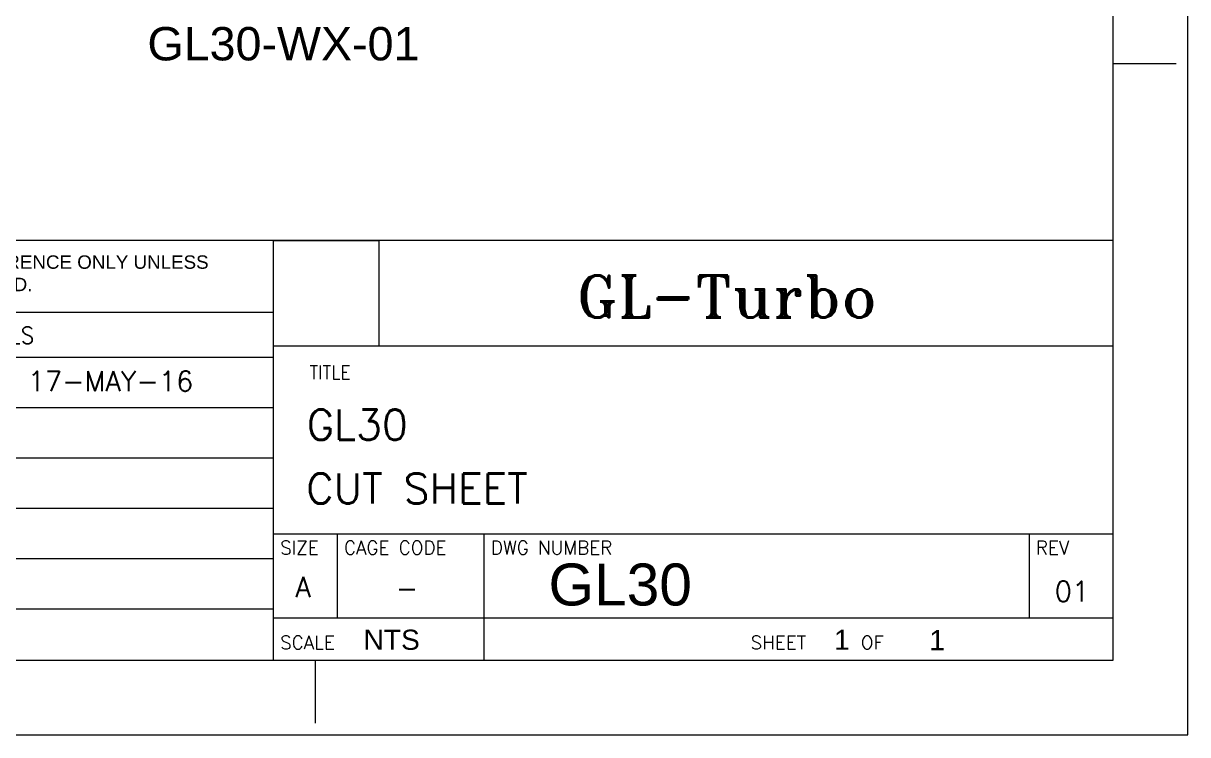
# Model space of a CAD drawing. Header units: millimetres. Extents: x 907 to 806139, y 2004 to 615514.
# Drawn here: x 540257 to 806139, y 2004 to 164537 of the extents above; entities that cross this region are included whole.
import ezdxf
from ezdxf.enums import TextEntityAlignment as Align

# ---------------------------------------------------------------- set-up
doc = ezdxf.new("R2010")
doc.units = ezdxf.units.MM
doc.header["$LTSCALE"] = 25.4
doc.layers.add('Title Block', color=7, linetype='Continuous', lineweight=5)
doc.styles.add('ACANSTS', font='romans.shx', dxfattribs={"height": 25.4})
doc.styles.add('Roman', font='arial.ttf')
doc.styles.add('ROMANS', font='romant.shx', dxfattribs={"height": 88.9})

# ---------------------------------------------------------------- blocks, each defined once
blk = doc.blocks.new('LONE STAR BLOWER TITLE BLOCK (SIZE A)')
at = {"lineweight": 15}
for p, q in [((444.5, 66.14), (444.5, 84.14)), ((444.5, 84.14), (462.5, 84.14)), ((462.5, 66.14), (462.5, 84.14)), ((462.5, 66.14), (444.5, 66.14))]:
    blk.add_line(p, q, dxfattribs=at)
at = {"layer": 'Title Block', "lineweight": 15}
for p, q in [((600.08, 0), (600.08, 457.2)), ((587.38, 12.7), (587.38, 444.5)), ((587.38, 114.3), (598.09, 114.3)), ((587.38, 84.14), (205.4, 84.14)), ((587.38, 84.14), (230.97, 84.14)), ((444.5, 12.7), (444.5, 84.14)), ((587.38, 12.7), (587.38, 84.14)), ((444.5, 71.86), (345.89, 71.86)), ((587.38, 66.14), (444.5, 66.14)), ((444.5, 64.24), (289.78, 64.24)), ((444.5, 55.67), (205.4, 55.67)), ((444.5, 47.1), (205.4, 47.1)), ((444.5, 38.52), (345.89, 38.52)), ((587.38, 34.13), (444.5, 34.13)), ((455.36, 34.13), (455.36, 19.84)), ((480.29, 34.13), (480.29, 12.7)), ((573.09, 34.13), (573.09, 19.84)), ((444.5, 29.95), (345.89, 29.95)), ((444.5, 21.38), (345.89, 21.38)), ((587.38, 19.84), (444.5, 19.84)), ((12.7, 12.7), (587.38, 12.7)), ((381.63, 12.7), (587.38, 12.7)), ((451.64, 1.98), (451.64, 12.7)), ((0, 0), (600.08, 0))]:
    blk.add_line(p, q, dxfattribs=at)
at = {"layer": 'Title Block', "lineweight": 15, "style": 'ACANSTS'}
for s, height, width, p in [('APPROVALS', 2.857, 0.951562, (383.31, 66.57)), ('TITLE', 2.286, 0.942857, (450.63, 60.55))]:
    blk.add_text(s, height=height, dxfattribs=dict(at, width=width)).set_placement(p)
for s, height, p in [('SIZE', 2.286, (445.64, 30.7)), ('CAGE CODE', 2.286, (456.5, 30.7)), ('DWG NUMBER', 2.286, (481.49, 30.7)), ('REV', 2.286, (574.23, 30.7)), ('A', 3.43, (448.22, 23.44))]:
    blk.add_text(s, height=height, dxfattribs=at).set_placement(p)
for s, p in [('SCALE', (445.64, 15.7)), ('SHEET     OF', (525.71, 15.7))]:
    blk.add_text(s, height=2.286, dxfattribs=at).set_placement(p, align=Align.MIDDLE_LEFT)
at = {"layer": 'Title Block', "lineweight": 15, "insert": (362.68, 81.61), "char_height": 2.286, "attachment_point": 1, "style": 'Roman'}
blk.add_mtext_dynamic_manual_height_columns('DRAWING IS FOR REFERENCE ONLY UNLESS SPECIFIED AS RELEASED.', width=71.6532, gutter_width=31.75, heights=[0], dxfattribs=at)
at = {"layer": 'Title Block', "lineweight": 15, "insert": (496.11, 78.18), "char_height": 100.0125, "width": 135.4992, "attachment_point": 1, "style": 'ROMANS'}
blk.add_mtext('{\\H0.07143x;GL-Turbo}', dxfattribs=at)
at = {"layer": 'Title Block', "lineweight": 15, "style": 'ACANSTS'}
for tag, p, height in [('DRAWN_BY', (375.45, 58.16), 3.43), ('DRAWN_DATE', (402.66, 58.47), 3.43), ('DRAWING_SUBTITLE', (450.18, 50.21), 5.14), ('CHECKED_BY', (376.02, 49.37), 3.43), ('CHECK_DATE', (402.18, 49.5), 3.43), ('ENGINEER', (375.87, 40.95), 3.43), ('ENG_DATE', (401.95, 40.92), 3.43), ('DRAWING_SUBTITLE', (450.12, 39.35), 5.14), ('MANUFACTURING', (375.76, 32.38), 3.43), ('MFG_DATE', (401.98, 32.46), 3.43), ('CONTROL', (375.76, 23.81), 3.43), ('CONTROL_DATE', (401.98, 23.88), 3.43), ('CAGE_CODE', (455.36, 23.27), 3.43), ('MODEL_FILE_NAME', (230.14, 15.52), 3.43), ('APPROVED_BY', (375.47, 14.54), 3.43), ('APPROVAL_DATE', (401.77, 14.47), 3.43)]:
    blk.add_attdef(tag, p, '', height=height, dxfattribs=at)
at = {"layer": 'Title Block', "lineweight": 15, "style": 'Roman', "flags": 8}
for tag, height, p in [('DWG_NUMBER', 7.14, (484.29, 29.15)), ('SCALE', 3.43, (459.83, 17.88)), ('SHEETNUMBER', 3.43, (539.89, 17.88)), ('TOTA_SHEETS', 3.43, (556.11, 17.82))]:
    blk.add_attdef(tag, text='', height=height, dxfattribs=at).set_placement(p, align=Align.TOP_LEFT)
at = {"layer": 'Title Block', "lineweight": 15, "style": 'ACANSTS'}
blk.add_attdef('REVISION', text='', height=3.43, dxfattribs=at).set_placement((580.38, 22.69), align=Align.CENTER)

msp = doc.modelspace()

# ---------------------------------------------------------------- block references
ref = msp.add_blockref('LONE STAR BLOWER TITLE BLOCK (SIZE A)', (907.34, 2004.12), dxfattribs=dict(xscale=1341.885352952126, yscale=1341.885352952126, zscale=1341.885352952126))
ref.add_attrib('SHEETNUMBER', '1', dxfattribs={"layer": 'Title Block', "lineweight": 15, "height": 4601.32, "style": 'Roman'}).set_placement((725381.46, 26002.45), align=Align.TOP_LEFT)
ref.add_attrib('SCALE', 'NTS', dxfattribs={"layer": 'Title Block', "lineweight": 15, "height": 4601.325, "style": 'Roman'}).set_placement((617944.56, 26002.45), align=Align.TOP_LEFT)
ref.add_attrib('DWG_NUMBER', 'GL30', dxfattribs={"layer": 'Title Block', "lineweight": 15, "height": 9586.093, "style": 'Roman'}).set_placement((660178.48, 41113.65), align=Align.TOP_LEFT)
ref.add_attrib('DRAWING_SUBTITLE', 'GL30', (604995.83, 69382.23), dxfattribs={"layer": 'Title Block', "lineweight": 15, "height": 6901.987, "style": 'ACANSTS'})
ref.add_attrib('CAGE_CODE', '   -', (615009.77, 33233.49), dxfattribs={"layer": 'Title Block', "lineweight": 15, "height": 4601.325, "style": 'ACANSTS'})
ref.add_attrib('REVISION', '01', dxfattribs={"layer": 'Title Block', "lineweight": 15, "height": 4601.325, "style": 'ACANSTS'}).set_placement((779706.44, 32451.29), align=Align.CENTER)
ref.add_attrib('DRAWN_DATE', '17-MAY-16', (541227.17, 80467.03), dxfattribs={"layer": 'Title Block', "lineweight": 15, "height": 4601.325, "style": 'ACANSTS'})
ref.add_attrib('DRAWING_SUBTITLE', 'CUT SHEET', (604911.14, 54812.29), dxfattribs={"layer": 'Title Block', "lineweight": 15, "height": 6901.987, "style": 'ACANSTS'})
ref.add_attrib('TOTA_SHEETS', '1', dxfattribs={"layer": 'Title Block', "lineweight": 15, "height": 4601.32, "style": 'Roman'}).set_placement((747136.62, 25916), align=Align.TOP_LEFT)

# ---------------------------------------------------------------- texts
at = {"color": 7, "linetype": 'Continuous', "lineweight": 5, "insert": (568603.27, 163678.48), "char_height": 7620, "attachment_point": 1, "style": 'Roman'}
msp.add_mtext_dynamic_manual_height_columns('GL30-WX-01', width=82403.9018, gutter_width=25.4, heights=[0], dxfattribs=at)

doc.saveas('drawing.dxf')
